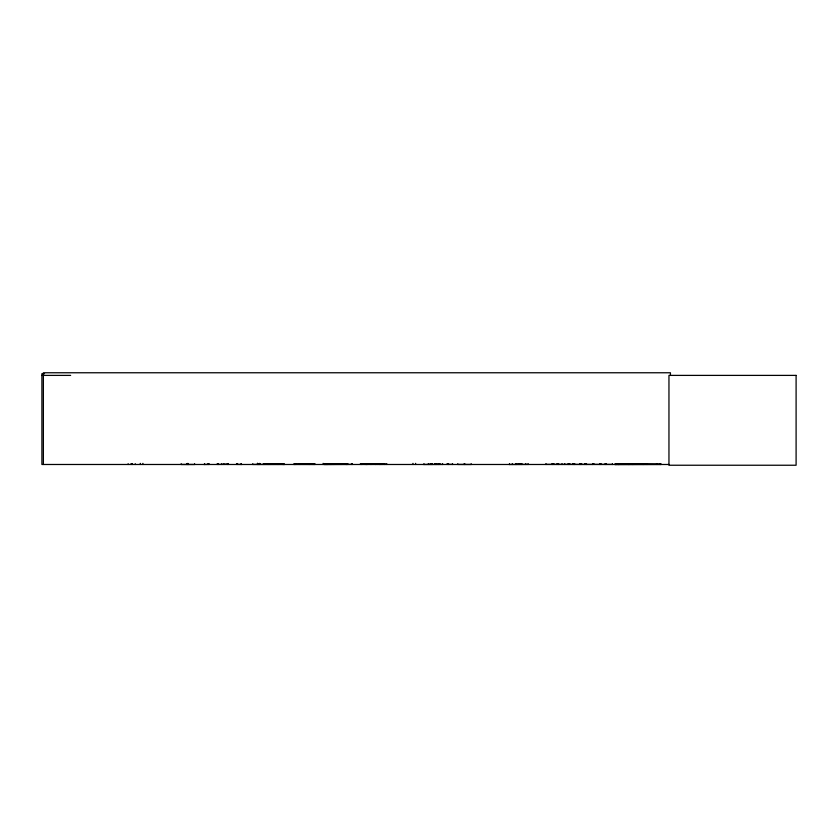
<?xml version="1.0" encoding="UTF-8"?>
<svg xmlns="http://www.w3.org/2000/svg" width="838" height="838" viewBox="0 0 838 838"><rect width="100%" height="100%" fill="white"/><g stroke="black" fill="none" stroke-linecap="round" stroke-linejoin="round"><path stroke-width="1.26" d="M266.201 464.451L266.201 463.739M346.754 464.367L345.979 464.451L346.45 463.885L346.775 464.451M423.536 464.482L442.998 464.409M434.849 464.388L434.723 463.739M509.043 464.482L528.506 464.409M323.939 464.482L352.19 464.388M203.844 464.482L209.008 464.388M223.243 464.388L228.428 463.802L228.512 464.482M366.374 464.482L366.227 463.885L365.724 464.451L366.552 464.451M186.623 464.367L186.654 463.802L186.832 464.482M614.788 464.43L615.134 463.885L661.172 464.409L614.809 464.462L661.172 464.409M615.469 464.451L615.993 463.885L616.349 464.409L615.721 464.482M619.052 464.451L618.402 464.462L618.727 463.885L619.355 464.451M619.24 464.43L619.628 464.158M629.223 464.409L628.552 464.462L628.877 463.885L629.495 464.451M629.39 464.43L629.736 464.126M632.229 464.451L632.46 464.126M647.125 464.158L647.407 464.451M656.416 464.158L656.699 464.451M660.815 463.885L660.868 464.158M263.541 463.885C261.969 464.566 265.091 464.608 263.541 463.885L284.417 464.43L252.72 464.451L252.73 463.739M283.925 463.885L283.433 464.409L284.386 464.462M314.69 464.158L293.74 464.409L314.627 463.885C316.167 464.598 313.108 464.608 314.627 463.885M346.45 463.885L325.563 464.409L346.503 464.158M331.094 464.158L330.549 464.409L331.041 463.885L331.429 464.482M361.241 463.885C359.68 464.566 362.802 464.608 361.241 463.885L381.636 463.885C383.249 464.661 380.117 464.566 381.636 463.885M366.939 464.409L367.432 463.885L367.819 464.482M435.121 464.388L435.173 463.802L435.226 464.482M520.618 464.388L520.67 463.802L520.723 464.482M593.346 464.388L612.777 464.409M545.569 464.388L593.032 464.409M572.836 464.388L572.899 463.802M573.695 464.388L573.747 463.802L573.8 464.482M633.046 464.482L633.371 464.158M642.589 464.158L642.4 464.451M643.259 464.451L643.49 463.885L643.741 464.451M660.239 464.472L659.998 464.158M333.807 464.388L333.88 463.802L333.943 464.482M386.674 464.388L360.487 463.802M434.555 464.388L434.639 463.802M439.94 464.388L440.023 463.802L440.107 464.482M371.527 464.388L371.622 463.802M268.579 464.158L268.055 464.451L268.516 463.885L268.851 464.451M269.784 464.158L269.26 464.451L269.731 463.885L270.056 464.451M277.682 464.158L278.226 464.43L277.745 463.885L277.399 464.451M278.886 464.158L279.431 464.43L278.949 463.885L278.604 464.451M308.374 464.158L308.918 464.43L308.436 463.885L308.101 464.451M309.243 464.472L309.651 463.885L309.976 464.451M313.475 464.158L312.962 464.451L313.422 463.885L313.747 464.451M327.658 464.482L327.26 463.885L326.768 464.409L327.323 464.158M375.843 464.482L375.445 463.885L374.953 464.409L375.508 464.158M380.368 464.158L380.913 464.43L380.431 463.885L380.085 464.451M44.519 373.706L41.9 373.706L41.9 464.482L669.122 464.482M41.9 375.393L70.643 375.393M263.478 464.158L283.988 464.158M361.178 464.158L381.699 464.158M241.878 464.451L236.714 464.388M293.74 464.409L315.109 464.43M330.748 464.388L330.654 463.802M259.738 464.451L259.717 463.362M384.537 464.388L384.453 463.802M241.344 464.388L241.26 463.802M237.185 464.388L237.364 463.55M222.479 464.388L217.377 464.388M453.096 464.388L447.251 464.388M326.055 464.126L326.537 464.43L326.055 463.885M294.232 464.126L294.714 464.43L294.232 463.885M428.49 464.388L428.428 463.802M657.275 464.158L657.474 464.451M646.266 464.158L646.465 464.451M592.717 464.388L592.665 463.802L592.613 464.482M553.949 464.388L553.887 463.802L553.834 464.482M516.931 464.388L516.878 463.802M431.423 464.388L431.381 463.802M383.228 464.388L383.301 463.55M382.997 464.367L382.976 463.55M259.078 464.294L259.078 463.802M670.431 375.393L670.431 372.763L43.377 372.763L43.377 464.482M612.379 463.739L612.379 464.482M606.115 463.55L606.115 464.482M605.727 463.55L605.727 464.482M605.005 463.739L605.005 464.482M601.108 463.739L601.108 464.482M600.385 463.55L600.385 464.482M599.987 463.55L599.987 464.482M586.453 463.55L586.453 464.482M586.076 463.55L586.076 464.482M584.746 463.739L584.746 464.482M581.666 463.739L581.666 464.482M580.807 463.739L580.807 464.482M580.336 463.55L580.336 464.482M579.959 463.55L579.959 464.482M574.659 463.55L574.659 464.482M574.281 463.55L574.281 464.482M572.951 463.739L572.951 464.482M569.871 463.739L569.871 464.482M568.541 463.55L568.541 464.482M568.164 463.55L568.164 464.482M564.781 463.739L564.781 464.482M562.005 463.739L562.005 464.482M558.621 463.55L558.621 464.482M558.244 463.55L558.244 464.482M556.914 463.739L556.914 464.482M552.504 463.55L552.504 464.482M552.127 463.55L552.127 464.482M545.967 463.739L545.967 464.482M528.108 463.739L528.108 464.482M525.761 463.739L525.761 464.482M521.844 463.55L521.844 464.482M521.446 463.55L521.446 464.482M519.267 463.55L519.267 464.482M518.795 463.55L518.795 464.482M516.826 463.739L516.826 464.482M516.103 463.55L516.103 464.482M515.716 463.55L515.716 464.482M512.29 463.739L512.29 464.482M509.452 463.739L509.452 464.482M471.218 463.739L471.218 464.482L457.737 464.451L457.747 463.739M464.713 463.55L464.723 464.482M464.242 463.55L464.262 464.482M452.468 463.739L452.468 464.482M448.487 463.55L448.487 464.482M448.309 463.55L448.309 464.482M447.073 463.739L447.073 464.482M442.6 463.739L442.6 464.482M438.882 463.55L438.882 464.482M438.693 463.55L438.693 464.482M437.834 463.739L437.834 464.482M436.336 463.55L436.336 464.482M435.949 463.55L435.949 464.482M432.199 463.55L432.199 464.482M431.863 463.55L431.863 464.482M431.329 463.739L431.329 464.482M430.596 463.55L430.596 464.482M430.208 463.55L430.208 464.482M428.365 463.739L428.365 464.482M423.944 463.739L423.944 464.482M415.617 463.362L415.617 464.482M412.998 463.362L412.851 464.482M386.81 463.739L386.81 464.482M384.967 463.739L385.061 464.482M384.359 463.739L384.359 464.482M382.935 463.739L382.893 464.482M382.159 463.55L382.159 464.482M380.714 463.55L380.714 464.482M380.557 463.55L380.557 464.482M379.729 463.739L379.729 464.482M379.331 463.55L379.331 464.482M379.006 463.55L379.006 464.482M377.341 463.739L377.341 464.482M375.497 463.739L375.497 464.482M371.705 463.739L371.705 464.482M370.878 463.55L370.878 464.482M370.71 463.55L370.71 464.482M367.075 463.739L367.075 464.482M365.022 463.739L365.022 464.482M361.388 463.55L361.388 464.482M361.22 463.55L361.22 464.482M360.392 463.739L360.392 464.482M352.369 463.739L352.369 464.482M351.541 463.55L351.384 464.482M347.739 463.739L347.739 464.482M347.581 463.55L347.581 464.482M330.444 463.55L330.444 464.482M330.109 463.55L330.109 464.482M329.02 463.55L329.02 464.482M324.474 463.739L324.474 464.482M323.154 463.362L323.154 464.482M259.853 463.55L259.864 464.482M259.246 463.55L259.225 464.482M258.984 463.739L258.9 464.482M257.643 463.362L257.654 464.482L257.496 463.362M257.444 463.55L257.444 464.482M241.166 463.739L241.166 464.482M237.531 463.55L237.531 464.482M236.536 463.739L236.536 464.482M227.685 463.55L227.685 464.482M227.527 463.55L227.527 464.482M223.882 463.739L223.882 464.482M221.84 463.739L221.84 464.482M218.194 463.55L218.194 464.482M218.037 463.55L218.037 464.482M217.199 463.739L217.199 464.482M209.175 463.739L209.175 464.482M208.348 463.55L208.348 464.482M208.191 463.55L208.191 464.482M204.545 463.739L204.545 464.482M194.636 463.739L194.636 464.482L181.155 464.482L181.155 463.739M188.288 463.55L188.288 464.482M188.141 463.55L188.121 464.482M187.827 463.362L187.827 464.482M187.67 463.55L187.649 464.482M142.9 463.362L142.9 464.482M140.281 463.362L140.281 464.482M135.253 463.739L135.253 464.482M132.456 463.739L132.456 464.482M131.744 463.739L131.702 464.482M130.99 463.739L130.99 464.482M128.141 463.739L128.141 464.482M593.671 464.294L593.723 463.739L593.671 464.294M264.745 463.885C263.174 464.566 266.306 464.608 264.745 463.885M282.72 463.885C281.159 464.566 284.281 464.608 282.72 463.885M295.447 463.885C293.876 464.566 296.998 464.608 295.447 463.885M299.218 463.885C297.647 464.566 300.769 464.608 299.218 463.885M300.423 463.885C298.852 464.566 301.984 464.608 300.423 463.885M332.246 463.885C330.675 464.566 333.796 464.608 332.246 463.885M340.259 463.885C338.688 464.566 341.81 464.608 340.259 463.885M341.464 463.885C339.893 464.566 343.025 464.608 341.464 463.885M345.235 463.885C343.674 464.566 346.796 464.608 345.235 463.885M362.456 463.885C360.885 464.566 364.006 464.608 362.456 463.885M376.66 463.885C375.089 464.566 378.21 464.608 376.66 463.885M346.901 464.462L346.806 463.739L346.859 464.482M796.1 375.393L668.954 375.393L668.954 465.237L796.1 465.237L796.1 375.393M258.408 464.482L258.408 463.739L258.314 464.482"/></g></svg>
